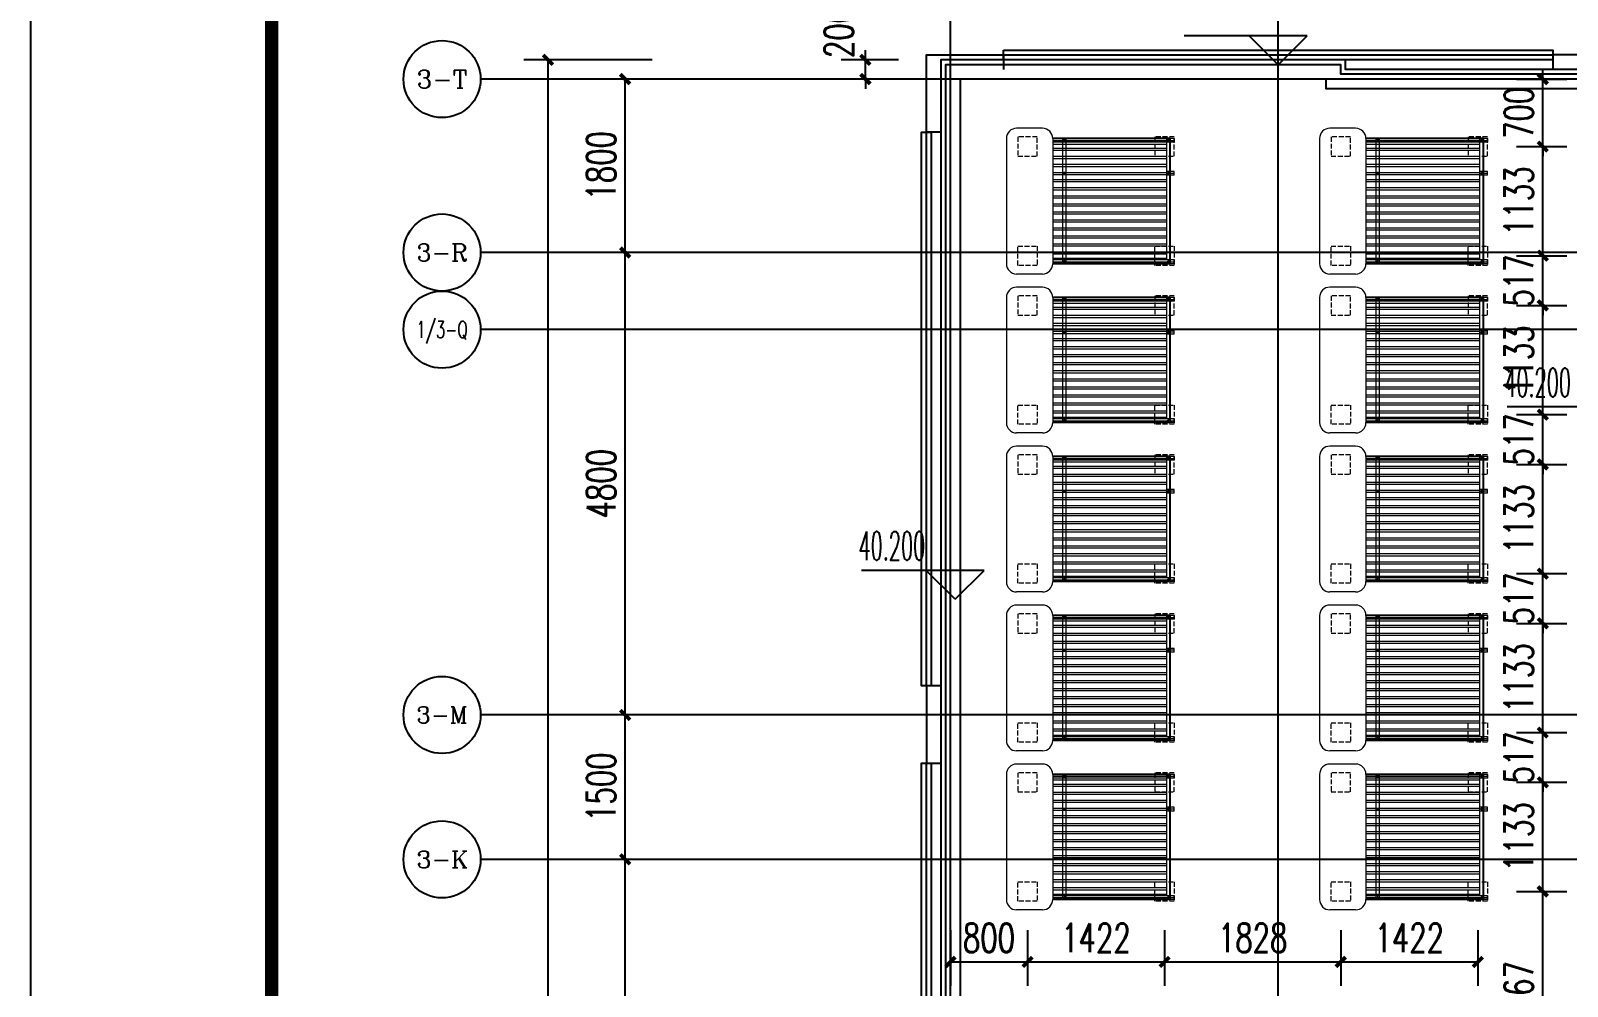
# Model space of a CAD drawing. Extents: x -59851 to 653804, y -249523 to 437614.
# Drawn here: x -57533 to -41591, y -217211 to -207292 of the extents above; entities that cross this region are included whole.
import ezdxf
from ezdxf.enums import TextEntityAlignment as Align

# ---------------------------------------------------------------- set-up
doc = ezdxf.new("R2010")
doc.units = 0
doc.header["$LTSCALE"] = 1000
doc.header["$MEASUREMENT"] = 0
doc.linetypes.add('DASH', pattern=[0.35, 0.25, -0.1])
for name, color, linetype in [('A-ROOF', 7, 'Continuous'), ('A-外装饰线脚', 7, 'Continuous'), ('A-第三道尺寸线', 105, 'Continuous'), ('AXIS', 3, 'Continuous'), ('AXIS_TEXT', 7, 'Continuous'), ('DIM_ELEV', 3, 'Continuous'), ('DOTE', 16, 'Continuous'), ('LABEL_FIXBOX_PM', 7, 'Continuous'), ('LABEL_TXT_PM', 1, 'Continuous'), ('PUB_TEXT', 7, 'Continuous'), ('太阳能', 252, 'Continuous')]:
    doc.layers.add(name, color=color, linetype=linetype)
doc.styles.add('_TCH_AXIS', font='COMPLEX', dxfattribs={"bigfont": 'GBCBIG'})
doc.styles.add('_TCH_DIM', font='SIMPLEX.shx', dxfattribs={"width": 0.7, "bigfont": 'GBCBIG.shx'})
doc.styles.add('_TCH_DIM_T3', font='SIMPLEX.shx', dxfattribs={"width": 0.705882, "bigfont": 'GBCBIG.shx'})
doc.styles.add('COMPLEX', font='COMPLEX')
doc.styles.add('LABEL_TXT_PM', font='pm_njadri_romans1.shx', dxfattribs={"width": 0.7, "bigfont": 'pm_njadri_hztxt.shx'})
doc.dimstyles.new('_TCH_ARCH&&100', dxfattribs={"dimtxt": 297.5, "dimasz": 100, "dimexe": 250, "dimexo": 300, "dimgap": 100, "dimtad": 1, "dimdec": 0, "dimzin": 0, "dimdsep": 46, "dimtxsty": '_TCH_DIM_T3', "dimblk": 'ARCHTICK', "dimcen": 0.09, "dimclrt": 7, "dimazin": 2, "dimtfac": 1, "dimtdec": 0, "dimtix": 1, "dimtmove": 2, "dimatfit": 3, "dimfxl": 0, "dimtolj": 1, "dimtzin": 0, "dimarcsym": 0})

# ---------------------------------------------------------------- blocks, each defined once
blk = doc.blocks.new('PMSheet_A1_20150113_5-3892016032414355901')
at = {"layer": 'LABEL_FIXBOX_PM'}
blk.add_lwpolyline([(0, 594), (841, 594), (841, 0), (0, 0)], close=True, dxfattribs=at)
at = {"layer": 'LABEL_FIXBOX_PM', "const_width": 1.4}
blk.add_lwpolyline([(831, 584), (25, 584), (25, 10), (831, 10)], close=True, dxfattribs=at)
at = {"layer": 'LABEL_TXT_PM', "style": 'LABEL_TXT_PM'}
for tag, height, width, p in [('修改图应说明理由', 4.5, 0.7, (788.35, 468.8)), ('出图章签名', 4.5, 0.7, (759.46, 338.09)), ('建设单位_U01', 4.5, 0.7, (800.9, 212.14)), ('建设单位', 4.5, 0.7, (800.9, 210.2)), ('建设单位_D01', 4.5, 0.7, (800.9, 207.4)), ('项目名称_U01', 4.5, 0.7, (800.9, 200.42)), ('项目名称', 4.5, 0.7, (800.9, 198.19)), ('项目名称_D01', 4.5, 0.7, (800.9, 195.3)), ('设计编号', 4.5, 0.6, (780.76, 187.9)), ('分项号', 4.5, 0.6, (820.26, 188)), ('项目经理', 4.5, 0.7, (780.26, 172)), ('项目经理签名', 4.5, 0.7, (810.18, 172.26)), ('审定签名', 4.5, 0.7, (810.18, 164.16)), ('审定', 4.5, 0.7, (780.26, 163.9)), ('审核签名', 4.5, 0.7, (810.18, 156.26)), ('审核', 4.5, 0.7, (780.26, 156)), ('项目负责签名', 4.5, 0.7, (810.18, 148.26)), ('项目负责', 4.5, 0.7, (780.26, 148)), ('专业负责签名', 4.5, 0.7, (810.18, 140.26)), ('专业负责', 4.5, 0.7, (780.26, 140)), ('校对签名', 4.5, 0.7, (810.18, 132.16)), ('校对', 4.5, 0.7, (780.26, 131.9)), ('设计签名', 4.5, 0.7, (810.18, 124.26)), ('设计', 4.5, 0.7, (780.26, 124)), ('绘制', 4.5, 0.7, (780.26, 115.9)), ('绘制签名', 4.5, 0.7, (810.18, 116.16)), ('方案_01', 4.5, 0.7, (780.26, 95.9)), ('方案_01签名', 4.5, 0.7, (810.18, 96.16)), ('方案_02', 4.5, 0.7, (780.26, 87.9)), ('方案_02签名', 4.5, 0.7, (810.18, 88.16)), ('方案_03', 4.5, 0.7, (780.29, 79.9)), ('方案_03签名', 4.5, 0.7, (810.2, 80.16)), ('方案_04', 4.5, 0.7, (780.26, 71.9)), ('方案_04签名', 4.5, 0.7, (810.18, 72.16)), ('图名_U02', 4.5, 0.7, (790.5, 60.2)), ('图名_U01', 4.5, 0.7, (790.5, 54.2)), ('图名', 4.5, 0.7, (790.5, 47.96)), ('图名_D01', 4.5, 0.7, (790.5, 42.4)), ('图名_D02', 4.5, 0.7, (790.5, 37)), ('图号', 3.5, 0.7, (760.97, 20.95)), ('图档号', 3.5, 0.7, (781.1, 20.95)), ('日期', 3.5, 0.7, (801.07, 20.95)), ('版本号', 3.5, 0.7, (820.27, 20.95))]:
    blk.add_attdef(tag, text='', height=height, dxfattribs=dict(at, width=width)).set_placement(p, align=Align.CENTER)
blk = doc.blocks.new('no1wuding0329')
at = {"layer": 'A-ROOF'}
for points in [[(-22514, 89598), (-32414, 89598), (-32414, 89698), (-33014, 89698), (-33014, 89598), (-33814, 89598), (-33814, 90198), (-37214, 90198), (-37214, 96098), (-40014, 96098), (-40014, 96198), (-44214, 96198), (-44214, 75098), (-40814, 75098)], [(-22514, 89398), (-32464, 89398), (-32464, 89648), (-32964, 89648), (-32964, 89398), (-33864, 89398), (-33864, 90148), (-37264, 90148), (-37264, 96048), (-40064, 96048), (-40064, 96148), (-44164, 96148), (-44164, 75148), (-40814, 75148)], [(-35614, 89998), (-37414, 89998), (-37414, 95898), (-40214, 95898), (-40214, 95998), (-44014, 95998), (-44014, 75298), (-40814, 75298)]]:
    blk.add_lwpolyline(points, dxfattribs=at)
at = {"layer": 'DIM_ELEV'}
for p, q in [((-40414, 96448), (-41688, 96448)), ((-40714, 96148), (-41014, 96448)), ((-40714, 96148), (-40414, 96448)), ((-37064, 92595), (-38338, 92595)), ((-43764, 90899), (-45038, 90899)), ((-44064, 90599), (-44364, 90899)), ((-44064, 90599), (-43764, 90899))]:
    blk.add_line(p, q, dxfattribs=at)
at = {"layer": 'PUB_TEXT', "style": '_TCH_DIM', "width": 0.494118}
for p in [(-38368, 92700), (-45068, 91004)]:
    blk.add_text('40.200', height=297.5, dxfattribs=at).set_placement(p)
blk = doc.blocks.new('A$C325959D2')
at = {"layer": '太阳能', "lineweight": 9}
for p, q in [((267, 1368), (267, 1635)), ((1673, 1742), (374, 1742)), ((1780, 1368), (1780, 1635)), ((1673, 1261), (374, 1261)), ((374, 0), (374, 1261)), ((374, 1156), (1673, 1156)), ((374, 1120), (1673, 1120)), ((379, 1139), (409, 1139)), ((394, 1261), (394, 0)), ((413, 0), (413, 1261)), ((431, 1261), (431, 78)), ((476, 1261), (476, 78)), ((497, 1261), (497, 78)), ((559, 1261), (559, 78)), ((580, 1261), (580, 78)), ((642, 1261), (642, 78)), ((664, 1261), (664, 78)), ((726, 1261), (726, 78)), ((747, 1261), (747, 78)), ((809, 1261), (809, 78)), ((830, 1261), (830, 78)), ((892, 1261), (892, 78)), ((914, 1261), (914, 78)), ((976, 1261), (976, 78)), ((997, 1261), (997, 78)), ((1059, 1261), (1059, 78)), ((1080, 1261), (1080, 78)), ((1142, 1261), (1142, 78)), ((1164, 1261), (1164, 78)), ((1226, 1261), (1226, 78)), ((1247, 1261), (1247, 78)), ((1297, 1139), (1327, 1139)), ((1301, 1261), (1301, 78)), ((1322, 1261), (1322, 78)), ((1384, 1261), (1384, 78)), ((1406, 1261), (1406, 78)), ((1467, 1261), (1467, 78)), ((1489, 1261), (1489, 78)), ((1551, 1261), (1551, 78)), ((1572, 1261), (1572, 78)), ((1616, 1261), (1616, 78)), ((1634, 0), (1634, 1261)), ((1668, 1139), (1638, 1139)), ((1653, 1261), (1653, 0)), ((1673, 0), (1673, 1261)), ((374, 0), (413, 0)), ((379, 59), (409, 59)), ((413, 78), (1673, 78)), ((413, 42), (1673, 42)), ((1292, 0), (1292, 78)), ((1292, 0), (1331, 0)), ((1297, 59), (1327, 59)), ((1312, 0), (1312, 78)), ((1331, 0), (1331, 78)), ((1673, 0), (1634, 0)), ((1668, 59), (1638, 59))]:
    blk.add_line(p, q, dxfattribs=at)
at = {"layer": '太阳能'}
for p, q in [((374, 42), (374, 1261)), ((1673, 42), (1673, 1261)), ((374, 42), (1673, 42))]:
    blk.add_line(p, q, dxfattribs=at)
at = {"layer": '太阳能', "color": 9, "linetype": 'DASH', "lineweight": 9, "ltscale": 0.2}
for points in [[(557, 1422), (357, 1422), (357, 1622), (557, 1622)], [(1490, 1422), (1690, 1422), (1690, 1622), (1490, 1622)], [(557, 0), (357, 0), (357, 200), (557, 200)], [(1490, 0), (1690, 0), (1690, 200), (1490, 200)]]:
    blk.add_lwpolyline(points, close=True, dxfattribs=at)
at = {"layer": '太阳能', "lineweight": 9}
for centre in [(394, 1139), (1312, 1139), (1653, 1139), (394, 59), (1312, 59), (1653, 59)]:
    blk.add_circle(centre, 8.68, dxfattribs=at)
for centre, start, end in [((374, 1635), 90, 180), ((1673, 1635), 360, 90), ((374, 1368), 180, 270), ((1673, 1368), 270, 360)]:
    blk.add_arc(centre, 107, start, end, dxfattribs=at)
blk = doc.blocks.new('roofzhouxian')
at = {"layer": 'DOTE'}
for p, q in [((-47992, -309503), (-47992, -279124)), ((-44592, -309503), (-44592, -279124)), ((-37792, -283195), (-49367, -283195)), ((-37792, -284995), (-49367, -284995)), ((-27592, -285795), (-49367, -285795)), ((11694, -289795), (-49367, -289795)), ((-23892, -291295), (-49367, -291295))]:
    blk.add_line(p, q, dxfattribs=at)
blk = doc.blocks.new('_ArchTick')
at = {"color": 0, "linetype": 'ByBlock', "const_width": 0.4}
blk.add_lwpolyline([(-0.5, -0.5), (0.5, 0.5)], dxfattribs=at)
blk = doc.blocks.new('*D1019')
at = {"layer": 'A-第三道尺寸线', "color": 0, "lineweight": -2, "transparency": 16777216}
for p, q in [((-47991, -216627), (-47991, -217208)), ((-47191, -216627), (-47191, -217208)), ((-47991, -216958), (-47191, -216958))]:
    blk.add_line(p, q, dxfattribs=at)
at = {"layer": 'Defpoints', "color": 0, "transparency": 16777216}
for p in [(-47991, -216327), (-47191, -216327), (-47191, -216958)]:
    blk.add_point(p, dxfattribs=at)
at = {"layer": 'A-第三道尺寸线', "color": 0, "lineweight": -2, "transparency": 16777216, "xscale": 100, "yscale": 100, "zscale": 100, "rotation": 180}
blk.add_blockref('_ArchTick', (-47991, -216958), dxfattribs=at)
at = {"layer": 'A-第三道尺寸线', "color": 0, "lineweight": -2, "transparency": 16777216, "xscale": 100, "yscale": 100, "zscale": 100}
blk.add_blockref('_ArchTick', (-47191, -216958), dxfattribs=at)
at = {"layer": 'A-第三道尺寸线', "color": 7, "transparency": 16777216, "insert": (-47591, -216709), "char_height": 297.5, "attachment_point": 5, "style": '_TCH_DIM_T3'}
blk.add_mtext('\\A1;800', dxfattribs=at)
blk = doc.blocks.new('*D1020')
at = {"layer": 'A-第三道尺寸线', "color": 0, "lineweight": -2, "transparency": 16777216}
for p, q in [((-47191, -216627), (-47191, -217208)), ((-45769, -216627), (-45769, -217208)), ((-47191, -216958), (-45769, -216958))]:
    blk.add_line(p, q, dxfattribs=at)
at = {"layer": 'Defpoints', "color": 0, "transparency": 16777216}
for p in [(-47191, -216327), (-45769, -216327), (-45769, -216958)]:
    blk.add_point(p, dxfattribs=at)
at = {"layer": 'A-第三道尺寸线', "color": 0, "lineweight": -2, "transparency": 16777216, "xscale": 100, "yscale": 100, "zscale": 100, "rotation": 180}
blk.add_blockref('_ArchTick', (-47191, -216958), dxfattribs=at)
at = {"layer": 'A-第三道尺寸线', "color": 0, "lineweight": -2, "transparency": 16777216, "xscale": 100, "yscale": 100, "zscale": 100}
blk.add_blockref('_ArchTick', (-45769, -216958), dxfattribs=at)
at = {"layer": 'A-第三道尺寸线', "color": 7, "transparency": 16777216, "insert": (-46480, -216709), "char_height": 297.5, "attachment_point": 5, "style": '_TCH_DIM_T3'}
blk.add_mtext('\\A1;1422', dxfattribs=at)
blk = doc.blocks.new('*D1021')
at = {"layer": 'A-第三道尺寸线', "color": 0, "lineweight": -2, "transparency": 16777216}
for p, q in [((-45769, -216627), (-45769, -217208)), ((-43941, -216627), (-43941, -217208)), ((-45769, -216958), (-43941, -216958))]:
    blk.add_line(p, q, dxfattribs=at)
at = {"layer": 'Defpoints', "color": 0, "transparency": 16777216}
for p in [(-45769, -216327), (-43941, -216327), (-43941, -216958)]:
    blk.add_point(p, dxfattribs=at)
at = {"layer": 'A-第三道尺寸线', "color": 0, "lineweight": -2, "transparency": 16777216, "xscale": 100, "yscale": 100, "zscale": 100, "rotation": 180}
blk.add_blockref('_ArchTick', (-45769, -216958), dxfattribs=at)
at = {"layer": 'A-第三道尺寸线', "color": 0, "lineweight": -2, "transparency": 16777216, "xscale": 100, "yscale": 100, "zscale": 100}
blk.add_blockref('_ArchTick', (-43941, -216958), dxfattribs=at)
at = {"layer": 'A-第三道尺寸线', "color": 7, "transparency": 16777216, "insert": (-44855, -216709), "char_height": 297.5, "attachment_point": 5, "style": '_TCH_DIM_T3'}
blk.add_mtext('\\A1;1828', dxfattribs=at)
blk = doc.blocks.new('*D1022')
at = {"layer": 'A-第三道尺寸线', "color": 0, "lineweight": -2, "transparency": 16777216}
for p, q in [((-43941, -216627), (-43941, -217208)), ((-42519, -216627), (-42519, -217208)), ((-43941, -216958), (-42519, -216958))]:
    blk.add_line(p, q, dxfattribs=at)
at = {"layer": 'Defpoints', "color": 0, "transparency": 16777216}
for p in [(-43941, -216327), (-42519, -216327), (-42519, -216958)]:
    blk.add_point(p, dxfattribs=at)
at = {"layer": 'A-第三道尺寸线', "color": 0, "lineweight": -2, "transparency": 16777216, "xscale": 100, "yscale": 100, "zscale": 100, "rotation": 180}
blk.add_blockref('_ArchTick', (-43941, -216958), dxfattribs=at)
at = {"layer": 'A-第三道尺寸线', "color": 0, "lineweight": -2, "transparency": 16777216, "xscale": 100, "yscale": 100, "zscale": 100}
blk.add_blockref('_ArchTick', (-42519, -216958), dxfattribs=at)
at = {"layer": 'A-第三道尺寸线', "color": 7, "transparency": 16777216, "insert": (-43230, -216709), "char_height": 297.5, "attachment_point": 5, "style": '_TCH_DIM_T3'}
blk.add_mtext('\\A1;1422', dxfattribs=at)
blk = doc.blocks.new('*D1023')
at = {"layer": 'A-第三道尺寸线', "color": 0, "lineweight": -2, "transparency": 16777216}
for p, q in [((-41845, -207794), (-41845, -207694)), ((-42119, -207794), (-41595, -207794)), ((-41845, -208494), (-41845, -207794)), ((-42119, -208494), (-41595, -208494)), ((-41845, -208494), (-41845, -208594))]:
    blk.add_line(p, q, dxfattribs=at)
at = {"layer": 'Defpoints', "color": 0, "transparency": 16777216}
for p in [(-42419, -207794), (-41845, -207794), (-42419, -208494)]:
    blk.add_point(p, dxfattribs=at)
at = {"layer": 'A-第三道尺寸线', "color": 0, "lineweight": -2, "transparency": 16777216, "xscale": 100, "yscale": 100, "zscale": 100}
for p, rotation in [((-41845, -207794), 270), ((-41845, -208494), 90)]:
    blk.add_blockref('_ArchTick', p, dxfattribs=dict(at, rotation=rotation))
at = {"layer": 'A-第三道尺寸线', "color": 7, "transparency": 16777216, "insert": (-42094, -208144), "char_height": 297.5, "attachment_point": 5, "rotation": 90, "style": '_TCH_DIM_T3'}
blk.add_mtext('\\A1;700', dxfattribs=at)
blk = doc.blocks.new('*D1024')
at = {"layer": 'A-第三道尺寸线', "color": 0, "lineweight": -2, "transparency": 16777216}
for p, q in [((-42119, -208494), (-41595, -208494)), ((-41845, -209627), (-41845, -208494)), ((-42119, -209627), (-41595, -209627))]:
    blk.add_line(p, q, dxfattribs=at)
at = {"layer": 'Defpoints', "color": 0, "transparency": 16777216}
for p in [(-42419, -208494), (-41845, -208494), (-42419, -209627)]:
    blk.add_point(p, dxfattribs=at)
at = {"layer": 'A-第三道尺寸线', "color": 0, "lineweight": -2, "transparency": 16777216, "xscale": 100, "yscale": 100, "zscale": 100}
for p, rotation in [((-41845, -208494), 90), ((-41845, -209627), 270)]:
    blk.add_blockref('_ArchTick', p, dxfattribs=dict(at, rotation=rotation))
at = {"layer": 'A-第三道尺寸线', "color": 7, "transparency": 16777216, "insert": (-42094, -209061), "char_height": 297.5, "attachment_point": 5, "rotation": 90, "style": '_TCH_DIM_T3'}
blk.add_mtext('\\A1;1133', dxfattribs=at)
blk = doc.blocks.new('*D1025')
at = {"layer": 'A-第三道尺寸线', "color": 0, "lineweight": -2, "transparency": 16777216}
for p, q in [((-42119, -209627), (-41595, -209627)), ((-41845, -209627), (-41845, -209527)), ((-41845, -210144), (-41845, -209627)), ((-42119, -210144), (-41595, -210144)), ((-41845, -210144), (-41845, -210244))]:
    blk.add_line(p, q, dxfattribs=at)
at = {"layer": 'Defpoints', "color": 0, "transparency": 16777216}
for p in [(-42419, -209627), (-41845, -209627), (-42419, -210144)]:
    blk.add_point(p, dxfattribs=at)
at = {"layer": 'A-第三道尺寸线', "color": 0, "lineweight": -2, "transparency": 16777216, "xscale": 100, "yscale": 100, "zscale": 100}
for p, rotation in [((-41845, -209627), 270), ((-41845, -210144), 90)]:
    blk.add_blockref('_ArchTick', p, dxfattribs=dict(at, rotation=rotation))
at = {"layer": 'A-第三道尺寸线', "color": 7, "transparency": 16777216, "insert": (-42094, -209886), "char_height": 297.5, "attachment_point": 5, "rotation": 90, "style": '_TCH_DIM_T3'}
blk.add_mtext('\\A1;517', dxfattribs=at)
blk = doc.blocks.new('*D1026')
at = {"layer": 'A-第三道尺寸线', "color": 0, "lineweight": -2, "transparency": 16777216}
for p, q in [((-42119, -210144), (-41595, -210144)), ((-41845, -211277), (-41845, -210144)), ((-42119, -211277), (-41595, -211277))]:
    blk.add_line(p, q, dxfattribs=at)
at = {"layer": 'Defpoints', "color": 0, "transparency": 16777216}
for p in [(-42419, -210144), (-41845, -210144), (-42419, -211277)]:
    blk.add_point(p, dxfattribs=at)
at = {"layer": 'A-第三道尺寸线', "color": 0, "lineweight": -2, "transparency": 16777216, "xscale": 100, "yscale": 100, "zscale": 100}
for p, rotation in [((-41845, -210144), 90), ((-41845, -211277), 270)]:
    blk.add_blockref('_ArchTick', p, dxfattribs=dict(at, rotation=rotation))
at = {"layer": 'A-第三道尺寸线', "color": 7, "transparency": 16777216, "insert": (-42094, -210711), "char_height": 297.5, "attachment_point": 5, "rotation": 90, "style": '_TCH_DIM_T3'}
blk.add_mtext('\\A1;1133', dxfattribs=at)
blk = doc.blocks.new('*D1027')
at = {"layer": 'A-第三道尺寸线', "color": 0, "lineweight": -2, "transparency": 16777216}
for p, q in [((-41845, -211277), (-41845, -211177)), ((-42119, -211277), (-41595, -211277)), ((-41845, -211794), (-41845, -211277)), ((-42119, -211794), (-41595, -211794)), ((-41845, -211794), (-41845, -211894))]:
    blk.add_line(p, q, dxfattribs=at)
at = {"layer": 'Defpoints', "color": 0, "transparency": 16777216}
for p in [(-42419, -211277), (-41845, -211277), (-42419, -211794)]:
    blk.add_point(p, dxfattribs=at)
at = {"layer": 'A-第三道尺寸线', "color": 0, "lineweight": -2, "transparency": 16777216, "xscale": 100, "yscale": 100, "zscale": 100}
for p, rotation in [((-41845, -211277), 270), ((-41845, -211794), 90)]:
    blk.add_blockref('_ArchTick', p, dxfattribs=dict(at, rotation=rotation))
at = {"layer": 'A-第三道尺寸线', "color": 7, "transparency": 16777216, "insert": (-42094, -211536), "char_height": 297.5, "attachment_point": 5, "rotation": 90, "style": '_TCH_DIM_T3'}
blk.add_mtext('\\A1;517', dxfattribs=at)
blk = doc.blocks.new('*D1028')
at = {"layer": 'A-第三道尺寸线', "color": 0, "lineweight": -2, "transparency": 16777216}
for p, q in [((-42119, -211794), (-41595, -211794)), ((-41845, -212927), (-41845, -211794)), ((-42119, -212927), (-41595, -212927))]:
    blk.add_line(p, q, dxfattribs=at)
at = {"layer": 'Defpoints', "color": 0, "transparency": 16777216}
for p in [(-42419, -211794), (-41845, -211794), (-42419, -212927)]:
    blk.add_point(p, dxfattribs=at)
at = {"layer": 'A-第三道尺寸线', "color": 0, "lineweight": -2, "transparency": 16777216, "xscale": 100, "yscale": 100, "zscale": 100}
for p, rotation in [((-41845, -211794), 90), ((-41845, -212927), 270)]:
    blk.add_blockref('_ArchTick', p, dxfattribs=dict(at, rotation=rotation))
at = {"layer": 'A-第三道尺寸线', "color": 7, "transparency": 16777216, "insert": (-42094, -212361), "char_height": 297.5, "attachment_point": 5, "rotation": 90, "style": '_TCH_DIM_T3'}
blk.add_mtext('\\A1;1133', dxfattribs=at)
blk = doc.blocks.new('*D1029')
at = {"layer": 'A-第三道尺寸线', "color": 0, "lineweight": -2, "transparency": 16777216}
for p, q in [((-41845, -212927), (-41845, -212827)), ((-42119, -212927), (-41595, -212927)), ((-41845, -213444), (-41845, -212927)), ((-42119, -213444), (-41595, -213444)), ((-41845, -213444), (-41845, -213544))]:
    blk.add_line(p, q, dxfattribs=at)
at = {"layer": 'Defpoints', "color": 0, "transparency": 16777216}
for p in [(-42419, -212927), (-41845, -212927), (-42419, -213444)]:
    blk.add_point(p, dxfattribs=at)
at = {"layer": 'A-第三道尺寸线', "color": 0, "lineweight": -2, "transparency": 16777216, "xscale": 100, "yscale": 100, "zscale": 100}
for p, rotation in [((-41845, -212927), 270), ((-41845, -213444), 90)]:
    blk.add_blockref('_ArchTick', p, dxfattribs=dict(at, rotation=rotation))
at = {"layer": 'A-第三道尺寸线', "color": 7, "transparency": 16777216, "insert": (-42094, -213186), "char_height": 297.5, "attachment_point": 5, "rotation": 90, "style": '_TCH_DIM_T3'}
blk.add_mtext('\\A1;517', dxfattribs=at)
blk = doc.blocks.new('*D1030')
at = {"layer": 'A-第三道尺寸线', "color": 0, "lineweight": -2, "transparency": 16777216}
for p, q in [((-42119, -213444), (-41595, -213444)), ((-41845, -214577), (-41845, -213444)), ((-42119, -214577), (-41595, -214577))]:
    blk.add_line(p, q, dxfattribs=at)
at = {"layer": 'Defpoints', "color": 0, "transparency": 16777216}
for p in [(-42419, -213444), (-41845, -213444), (-42419, -214577)]:
    blk.add_point(p, dxfattribs=at)
at = {"layer": 'A-第三道尺寸线', "color": 0, "lineweight": -2, "transparency": 16777216, "xscale": 100, "yscale": 100, "zscale": 100}
for p, rotation in [((-41845, -213444), 90), ((-41845, -214577), 270)]:
    blk.add_blockref('_ArchTick', p, dxfattribs=dict(at, rotation=rotation))
at = {"layer": 'A-第三道尺寸线', "color": 7, "transparency": 16777216, "insert": (-42094, -214011), "char_height": 297.5, "attachment_point": 5, "rotation": 90, "style": '_TCH_DIM_T3'}
blk.add_mtext('\\A1;1133', dxfattribs=at)
blk = doc.blocks.new('*D1031')
at = {"layer": 'A-第三道尺寸线', "color": 0, "lineweight": -2, "transparency": 16777216}
for p, q in [((-42119, -214577), (-41595, -214577)), ((-41845, -214577), (-41845, -214477)), ((-41845, -215094), (-41845, -214577)), ((-42119, -215094), (-41595, -215094)), ((-41845, -215094), (-41845, -215194))]:
    blk.add_line(p, q, dxfattribs=at)
at = {"layer": 'Defpoints', "color": 0, "transparency": 16777216}
for p in [(-42419, -214577), (-41845, -214577), (-42419, -215094)]:
    blk.add_point(p, dxfattribs=at)
at = {"layer": 'A-第三道尺寸线', "color": 0, "lineweight": -2, "transparency": 16777216, "xscale": 100, "yscale": 100, "zscale": 100}
for p, rotation in [((-41845, -214577), 270), ((-41845, -215094), 90)]:
    blk.add_blockref('_ArchTick', p, dxfattribs=dict(at, rotation=rotation))
at = {"layer": 'A-第三道尺寸线', "color": 7, "transparency": 16777216, "insert": (-42094, -214836), "char_height": 297.5, "attachment_point": 5, "rotation": 90, "style": '_TCH_DIM_T3'}
blk.add_mtext('\\A1;517', dxfattribs=at)
blk = doc.blocks.new('*D1032')
at = {"layer": 'A-第三道尺寸线', "color": 0, "lineweight": -2, "transparency": 16777216}
for p, q in [((-42119, -215094), (-41595, -215094)), ((-41845, -216227), (-41845, -215094)), ((-42119, -216227), (-41595, -216227))]:
    blk.add_line(p, q, dxfattribs=at)
at = {"layer": 'Defpoints', "color": 0, "transparency": 16777216}
for p in [(-42419, -215094), (-41845, -215094), (-42419, -216227)]:
    blk.add_point(p, dxfattribs=at)
at = {"layer": 'A-第三道尺寸线', "color": 0, "lineweight": -2, "transparency": 16777216, "xscale": 100, "yscale": 100, "zscale": 100}
for p, rotation in [((-41845, -215094), 90), ((-41845, -216227), 270)]:
    blk.add_blockref('_ArchTick', p, dxfattribs=dict(at, rotation=rotation))
at = {"layer": 'A-第三道尺寸线', "color": 7, "transparency": 16777216, "insert": (-42094, -215661), "char_height": 297.5, "attachment_point": 5, "rotation": 90, "style": '_TCH_DIM_T3'}
blk.add_mtext('\\A1;1133', dxfattribs=at)
blk = doc.blocks.new('*D1033')
at = {"layer": 'A-第三道尺寸线', "color": 0, "lineweight": -2, "transparency": 16777216}
for p, q in [((-42119, -216227), (-41595, -216227)), ((-41845, -218394), (-41845, -216227)), ((-42119, -218394), (-41595, -218394))]:
    blk.add_line(p, q, dxfattribs=at)
at = {"layer": 'Defpoints', "color": 0, "transparency": 16777216}
for p in [(-42419, -216227), (-41845, -216227), (-42419, -218394)]:
    blk.add_point(p, dxfattribs=at)
at = {"layer": 'A-第三道尺寸线', "color": 0, "lineweight": -2, "transparency": 16777216, "xscale": 100, "yscale": 100, "zscale": 100}
for p, rotation in [((-41845, -216227), 90), ((-41845, -218394), 270)]:
    blk.add_blockref('_ArchTick', p, dxfattribs=dict(at, rotation=rotation))
at = {"layer": 'A-第三道尺寸线', "color": 7, "transparency": 16777216, "insert": (-42094, -217311), "char_height": 297.5, "attachment_point": 5, "rotation": 90, "style": '_TCH_DIM_T3'}
blk.add_mtext('\\A1;2167', dxfattribs=at)
blk = doc.blocks.new('*D1318')
at = {"layer": 'A-第三道尺寸线', "color": 0, "lineweight": -2, "transparency": 16777216}
for p, q in [((-48873, -207594), (-48873, -207494)), ((-48530, -207594), (-49123, -207594)), ((-48873, -207794), (-48873, -207594)), ((-48530, -207794), (-49123, -207794)), ((-48873, -207794), (-48873, -207894))]:
    blk.add_line(p, q, dxfattribs=at)
at = {"layer": 'Defpoints', "color": 0, "transparency": 16777216}
for p in [(-48873, -207594), (-48230, -207594), (-48230, -207794)]:
    blk.add_point(p, dxfattribs=at)
at = {"layer": 'A-第三道尺寸线', "color": 0, "lineweight": -2, "transparency": 16777216, "xscale": 100, "yscale": 100, "zscale": 100}
for p, rotation in [((-48873, -207594), 270), ((-48873, -207794), 90)]:
    blk.add_blockref('_ArchTick', p, dxfattribs=dict(at, rotation=rotation))
at = {"layer": 'A-第三道尺寸线', "color": 7, "transparency": 16777216, "insert": (-49148, -207305), "char_height": 297.5, "attachment_point": 5, "rotation": 90, "style": '_TCH_DIM_T3'}
blk.add_mtext('\\A1;200', dxfattribs=at)
blk = doc.blocks.new('*D1423')
at = {"layer": 'AXIS', "color": 0, "lineweight": -2, "transparency": 16777216}
for p, q in [((-49166, -215894), (-51616, -215894)), ((-51366, -219794), (-51366, -215894)), ((-49166, -219794), (-51616, -219794))]:
    blk.add_line(p, q, dxfattribs=at)
at = {"layer": 'Defpoints', "color": 0, "transparency": 16777216}
for p in [(-51366, -215894), (-48866, -215894), (-48866, -219794)]:
    blk.add_point(p, dxfattribs=at)
at = {"layer": 'AXIS', "color": 0, "lineweight": -2, "transparency": 16777216, "xscale": 100, "yscale": 100, "zscale": 100}
for p, rotation in [((-51366, -215894), 90), ((-51366, -219794), 270)]:
    blk.add_blockref('_ArchTick', p, dxfattribs=dict(at, rotation=rotation))
at = {"layer": 'AXIS', "color": 7, "transparency": 16777216, "insert": (-51615, -217844), "char_height": 297.5, "attachment_point": 5, "rotation": 90, "style": '_TCH_DIM_T3'}
blk.add_mtext('\\A1;3900', dxfattribs=at)
blk = doc.blocks.new('*D1424')
at = {"layer": 'AXIS', "color": 0, "lineweight": -2, "transparency": 16777216}
for p, q in [((-49166, -214394), (-51616, -214394)), ((-51366, -215894), (-51366, -214394)), ((-49166, -215894), (-51616, -215894))]:
    blk.add_line(p, q, dxfattribs=at)
at = {"layer": 'Defpoints', "color": 0, "transparency": 16777216}
for p in [(-51366, -214394), (-48866, -214394), (-48866, -215894)]:
    blk.add_point(p, dxfattribs=at)
at = {"layer": 'AXIS', "color": 0, "lineweight": -2, "transparency": 16777216, "xscale": 100, "yscale": 100, "zscale": 100}
for p, rotation in [((-51366, -214394), 90), ((-51366, -215894), 270)]:
    blk.add_blockref('_ArchTick', p, dxfattribs=dict(at, rotation=rotation))
at = {"layer": 'AXIS', "color": 7, "transparency": 16777216, "insert": (-51615, -215144), "char_height": 297.5, "attachment_point": 5, "rotation": 90, "style": '_TCH_DIM_T3'}
blk.add_mtext('\\A1;1500', dxfattribs=at)
blk = doc.blocks.new('*D1425')
at = {"layer": 'AXIS', "color": 0, "lineweight": -2, "transparency": 16777216}
for p, q in [((-49166, -209594), (-51616, -209594)), ((-51366, -214394), (-51366, -209594)), ((-49166, -214394), (-51616, -214394))]:
    blk.add_line(p, q, dxfattribs=at)
at = {"layer": 'Defpoints', "color": 0, "transparency": 16777216}
for p in [(-51366, -209594), (-48866, -209594), (-48866, -214394)]:
    blk.add_point(p, dxfattribs=at)
at = {"layer": 'AXIS', "color": 0, "lineweight": -2, "transparency": 16777216, "xscale": 100, "yscale": 100, "zscale": 100}
for p, rotation in [((-51366, -209594), 90), ((-51366, -214394), 270)]:
    blk.add_blockref('_ArchTick', p, dxfattribs=dict(at, rotation=rotation))
at = {"layer": 'AXIS', "color": 7, "transparency": 16777216, "insert": (-51615, -211994), "char_height": 297.5, "attachment_point": 5, "rotation": 90, "style": '_TCH_DIM_T3'}
blk.add_mtext('\\A1;4800', dxfattribs=at)
blk = doc.blocks.new('*D1426')
at = {"layer": 'AXIS', "color": 0, "lineweight": -2, "transparency": 16777216}
for p, q in [((-49166, -207794), (-51616, -207794)), ((-51366, -209594), (-51366, -207794)), ((-49166, -209594), (-51616, -209594))]:
    blk.add_line(p, q, dxfattribs=at)
at = {"layer": 'Defpoints', "color": 0, "transparency": 16777216}
for p in [(-51366, -207794), (-48866, -207794), (-48866, -209594)]:
    blk.add_point(p, dxfattribs=at)
at = {"layer": 'AXIS', "color": 0, "lineweight": -2, "transparency": 16777216, "xscale": 100, "yscale": 100, "zscale": 100}
for p, rotation in [((-51366, -207794), 90), ((-51366, -209594), 270)]:
    blk.add_blockref('_ArchTick', p, dxfattribs=dict(at, rotation=rotation))
at = {"layer": 'AXIS', "color": 7, "transparency": 16777216, "insert": (-51615, -208694), "char_height": 297.5, "attachment_point": 5, "rotation": 90, "style": '_TCH_DIM_T3'}
blk.add_mtext('\\A1;1800', dxfattribs=at)
blk = doc.blocks.new('*D1427')
at = {"layer": 'AXIS', "color": 0, "lineweight": -2, "transparency": 16777216}
for p, q in [((-51086, -207594), (-52416, -207594)), ((-52166, -230294), (-52166, -207594)), ((-51086, -230294), (-52416, -230294))]:
    blk.add_line(p, q, dxfattribs=at)
at = {"layer": 'Defpoints', "color": 0, "transparency": 16777216}
for p in [(-52166, -207594), (-50786, -207594), (-50786, -230294)]:
    blk.add_point(p, dxfattribs=at)
at = {"layer": 'AXIS', "color": 0, "lineweight": -2, "transparency": 16777216, "xscale": 100, "yscale": 100, "zscale": 100}
for p, rotation in [((-52166, -207594), 90), ((-52166, -230294), 270)]:
    blk.add_blockref('_ArchTick', p, dxfattribs=dict(at, rotation=rotation))
at = {"layer": 'AXIS', "color": 7, "transparency": 16777216, "insert": (-52415, -218944), "char_height": 297.5, "attachment_point": 5, "rotation": 90, "style": '_TCH_DIM_T3'}
blk.add_mtext('\\A1;22700', dxfattribs=at)
blk = doc.blocks.new('*D3058')
at = {"layer": 'AXIS', "color": 0, "lineweight": -2, "transparency": 16777216}
for p, q in [((-49166, -215894), (-51616, -215894)), ((-51366, -219794), (-51366, -215894)), ((-49166, -219794), (-51616, -219794))]:
    blk.add_line(p, q, dxfattribs=at)
at = {"layer": 'Defpoints', "color": 0, "transparency": 16777216}
for p in [(-51366, -215894), (-48866, -215894), (-48866, -219794)]:
    blk.add_point(p, dxfattribs=at)
at = {"layer": 'AXIS', "color": 0, "lineweight": -2, "transparency": 16777216, "xscale": 100, "yscale": 100, "zscale": 100}
for p, rotation in [((-51366, -215894), 90), ((-51366, -219794), 270)]:
    blk.add_blockref('_ArchTick', p, dxfattribs=dict(at, rotation=rotation))
at = {"layer": 'AXIS', "color": 7, "transparency": 16777216, "insert": (-51615, -217844), "char_height": 297.5, "attachment_point": 5, "rotation": 90, "style": '_TCH_DIM_T3'}
blk.add_mtext('\\A1;3900', dxfattribs=at)
blk = doc.blocks.new('*D3059')
at = {"layer": 'AXIS', "color": 0, "lineweight": -2, "transparency": 16777216}
for p, q in [((-49166, -214394), (-51616, -214394)), ((-51366, -215894), (-51366, -214394)), ((-49166, -215894), (-51616, -215894))]:
    blk.add_line(p, q, dxfattribs=at)
at = {"layer": 'Defpoints', "color": 0, "transparency": 16777216}
for p in [(-51366, -214394), (-48866, -214394), (-48866, -215894)]:
    blk.add_point(p, dxfattribs=at)
at = {"layer": 'AXIS', "color": 0, "lineweight": -2, "transparency": 16777216, "xscale": 100, "yscale": 100, "zscale": 100}
for p, rotation in [((-51366, -214394), 90), ((-51366, -215894), 270)]:
    blk.add_blockref('_ArchTick', p, dxfattribs=dict(at, rotation=rotation))
at = {"layer": 'AXIS', "color": 7, "transparency": 16777216, "insert": (-51615, -215144), "char_height": 297.5, "attachment_point": 5, "rotation": 90, "style": '_TCH_DIM_T3'}
blk.add_mtext('\\A1;1500', dxfattribs=at)
blk = doc.blocks.new('*D3060')
at = {"layer": 'AXIS', "color": 0, "lineweight": -2, "transparency": 16777216}
for p, q in [((-49166, -209594), (-51616, -209594)), ((-51366, -214394), (-51366, -209594)), ((-49166, -214394), (-51616, -214394))]:
    blk.add_line(p, q, dxfattribs=at)
at = {"layer": 'Defpoints', "color": 0, "transparency": 16777216}
for p in [(-51366, -209594), (-48866, -209594), (-48866, -214394)]:
    blk.add_point(p, dxfattribs=at)
at = {"layer": 'AXIS', "color": 0, "lineweight": -2, "transparency": 16777216, "xscale": 100, "yscale": 100, "zscale": 100}
for p, rotation in [((-51366, -209594), 90), ((-51366, -214394), 270)]:
    blk.add_blockref('_ArchTick', p, dxfattribs=dict(at, rotation=rotation))
at = {"layer": 'AXIS', "color": 7, "transparency": 16777216, "insert": (-51615, -211994), "char_height": 297.5, "attachment_point": 5, "rotation": 90, "style": '_TCH_DIM_T3'}
blk.add_mtext('\\A1;4800', dxfattribs=at)
blk = doc.blocks.new('*D3061')
at = {"layer": 'AXIS', "color": 0, "lineweight": -2, "transparency": 16777216}
for p, q in [((-49166, -207794), (-51616, -207794)), ((-51366, -209594), (-51366, -207794)), ((-49166, -209594), (-51616, -209594))]:
    blk.add_line(p, q, dxfattribs=at)
at = {"layer": 'Defpoints', "color": 0, "transparency": 16777216}
for p in [(-51366, -207794), (-48866, -207794), (-48866, -209594)]:
    blk.add_point(p, dxfattribs=at)
at = {"layer": 'AXIS', "color": 0, "lineweight": -2, "transparency": 16777216, "xscale": 100, "yscale": 100, "zscale": 100}
for p, rotation in [((-51366, -207794), 90), ((-51366, -209594), 270)]:
    blk.add_blockref('_ArchTick', p, dxfattribs=dict(at, rotation=rotation))
at = {"layer": 'AXIS', "color": 7, "transparency": 16777216, "insert": (-51615, -208694), "char_height": 297.5, "attachment_point": 5, "rotation": 90, "style": '_TCH_DIM_T3'}
blk.add_mtext('\\A1;1800', dxfattribs=at)
blk = doc.blocks.new('*D3062')
at = {"layer": 'AXIS', "color": 0, "lineweight": -2, "transparency": 16777216}
for p, q in [((-51086, -207594), (-52416, -207594)), ((-52166, -230294), (-52166, -207594)), ((-51086, -230294), (-52416, -230294))]:
    blk.add_line(p, q, dxfattribs=at)
at = {"layer": 'Defpoints', "color": 0, "transparency": 16777216}
for p in [(-52166, -207594), (-50786, -207594), (-50786, -230294)]:
    blk.add_point(p, dxfattribs=at)
at = {"layer": 'AXIS', "color": 0, "lineweight": -2, "transparency": 16777216, "xscale": 100, "yscale": 100, "zscale": 100}
for p, rotation in [((-52166, -207594), 90), ((-52166, -230294), 270)]:
    blk.add_blockref('_ArchTick', p, dxfattribs=dict(at, rotation=rotation))
at = {"layer": 'AXIS', "color": 7, "transparency": 16777216, "insert": (-52415, -218944), "char_height": 297.5, "attachment_point": 5, "rotation": 90, "style": '_TCH_DIM_T3'}
blk.add_mtext('\\A1;22700', dxfattribs=at)
blk = doc.blocks.new('_AXISO')
blk.add_circle((0, 0), 0.5)
at = {"layer": 'AXIS_TEXT', "style": 'COMPLEX', "width": 1.041667}
blk.add_attdef('A', text='', height=0.56, dxfattribs=at).set_placement((-0.25, -0.28), (0.25, -0.28), align=Align.FIT)
blk = doc.blocks.new('rqwerqwrqq')
at = {"layer": 'A-ROOF'}
for p, q in [((-178944, 264861), (-173244, 264861)), ((-179744, 258311), (-179744, 264061)), ((-179744, 249561), (-179744, 257511))]:
    blk.add_line(p, q, dxfattribs=at)
for points in [[(-178944, 264911), (-173244, 264911), (-173244, 264811), (-178944, 264811)], [(-179694, 264061), (-179694, 258311), (-179794, 258311), (-179794, 264061)], [(-179694, 257511), (-179694, 249561), (-179794, 249561), (-179794, 257511)]]:
    blk.add_lwpolyline(points, close=True, dxfattribs=at)
at = {"layer": 'A-外装饰线脚'}
for points in [[(-179594, 264061), (-179744, 264061), (-179744, 264861), (-178944, 264861), (-178944, 264711)], [(-172594, 264061), (-172444, 264061), (-172444, 264861), (-173244, 264861), (-173244, 264711)], [(-179594, 258311), (-179744, 258311), (-179744, 257511), (-179594, 257511)]]:
    blk.add_lwpolyline(points, dxfattribs=at)

msp = doc.modelspace()

# ---------------------------------------------------------------- linework, layer by layer
at = {"layer": 'AXIS'}
for p, q in [((-48865.9, -207794.3), (-52865.9, -207794.3)), ((-48865.9, -209594.3), (-52865.9, -209594.3)), ((-48865.9, -210394.3), (-52865.9, -210394.3)), ((-48865.9, -214394.3), (-52865.9, -214394.3)), ((-48865.9, -215894.3), (-52865.9, -215894.3))]:
    msp.add_line(p, q, dxfattribs=at)

# ---------------------------------------------------------------- block references
at = {"xscale": 100, "yscale": 100, "zscale": 100}
msp.add_blockref('PMSheet_A1_20150113_5-3892016032414355901', (-57533.4, -249505.4), dxfattribs=at)
for name, p in [('roofzhouxian', (1.1, 75400.4)), ('no1wuding0329', (-3877.3, -303792.5)), ('rqwerqwrqq', (131503.2, -472404.8))]:
    msp.add_blockref(name, p)
at = {"layer": 'AXIS'}
ref = msp.add_blockref('_AXISO', (-53265.9, -207794.3), dxfattribs=dict(at, xscale=800, yscale=800, zscale=800))
ref.add_attrib('A', '3-T', dxfattribs={"layer": 'AXIS_TEXT', "height": 185, "style": '_TCH_AXIS'}).set_placement((-53530.1, -207886.8), (-53001.6, -207886.8), align=Align.FIT)
ref = msp.add_blockref('_AXISO', (-53265.9, -209594.3), dxfattribs=dict(at, xscale=800, yscale=800, zscale=800))
ref.add_attrib('A', '3-R', dxfattribs={"layer": 'AXIS_TEXT', "height": 177.09, "style": '_TCH_AXIS'}).set_placement((-53531.5, -209682.8), (-53000.2, -209682.8), align=Align.FIT)
ref = msp.add_blockref('_AXISO', (-53265.9, -210394.3), dxfattribs=dict(at, xscale=800, yscale=800, zscale=800))
ref.add_attrib('A', '1/3-Q', dxfattribs={"layer": 'AXIS_TEXT', "height": 173.82, "style": '_TCH_AXIS', "width": 0.65625}).set_placement((-53532, -210481.2), (-52999.7, -210481.2), align=Align.FIT)
ref = msp.add_blockref('_AXISO', (-53265.9, -214394.3), dxfattribs=dict(at, xscale=800, yscale=800, zscale=800))
ref.add_attrib('A', '3-M', dxfattribs={"layer": 'AXIS_TEXT', "height": 169.79, "style": '_TCH_AXIS'}).set_placement((-53532.7, -214479.2), (-52999, -214479.2), align=Align.FIT)
ref = msp.add_blockref('_AXISO', (-53265.9, -215894.3), dxfattribs=dict(at, xscale=800, yscale=800, zscale=800))
ref.add_attrib('A', '3-K', dxfattribs={"layer": 'AXIS_TEXT', "height": 174.59, "style": '_TCH_AXIS'}).set_placement((-53531.9, -215981.6), (-52999.8, -215981.6), align=Align.FIT)
at = {"layer": '太阳能', "rotation": 90}
for p in [(-45669, -210084.3), (-42419, -210084.3), (-45669, -211734.3), (-42419, -211734.3), (-45669, -213384.3), (-42419, -213384.3), (-45669, -215034.3), (-42419, -215034.3), (-45669, -216684.3), (-42419, -216684.3)]:
    msp.add_blockref('A$C325959D2', p, dxfattribs=at)

# ---------------------------------------------------------------- dimensions: what is measured, and where the dimension line sits
at = {"layer": 'A-第三道尺寸线'}
dim = msp.add_linear_dim(base=(-48872.8, -207594.3), p1=(-48229.5, -207794.3), p2=(-48229.5, -207594.3), angle=90, dimstyle='_TCH_ARCH&&100', dxfattribs=at)
dim.commit()
dim.dimension.update_dxf_attribs({"geometry": '*D1318', "text_midpoint": (-49147.8, -207305.3), "dimtype": 161})
for p1, p2, distance, picture, middle in [((-42419, -208494.3), (-42419, -207794.3), -573.7, '*D1023', (-42094, -208144.3)), ((-42419, -209627.3), (-42419, -208494.3), -573.7, '*D1024', (-42094, -209060.8)), ((-42419, -210144.3), (-42419, -209627.3), -573.7, '*D1025', (-42094, -209885.8)), ((-42419, -211277.3), (-42419, -210144.3), -573.7, '*D1026', (-42094, -210710.8)), ((-42419, -211794.3), (-42419, -211277.3), -573.7, '*D1027', (-42094, -211535.8)), ((-42419, -212927.3), (-42419, -211794.3), -573.7, '*D1028', (-42094, -212360.8)), ((-42419, -213444.3), (-42419, -212927.3), -573.7, '*D1029', (-42094, -213185.8)), ((-42419, -214577.3), (-42419, -213444.3), -573.7, '*D1030', (-42094, -214010.8)), ((-42419, -215094.3), (-42419, -214577.3), -573.7, '*D1031', (-42094, -214835.8)), ((-42419, -216227.3), (-42419, -215094.3), -573.7, '*D1032', (-42094, -215660.8)), ((-42419, -218394.3), (-42419, -216227.3), -573.7, '*D1033', (-42094, -217310.8)), ((-47991, -216327.3), (-47191, -216327.3), -630.7, '*D1019', (-47591, -216709.3)), ((-47191, -216327.3), (-45769, -216327.3), -630.7, '*D1020', (-46480, -216709.3)), ((-45769, -216327.3), (-43941, -216327.3), -630.7, '*D1021', (-44855, -216709.3)), ((-43941, -216327.3), (-42519, -216327.3), -630.7, '*D1022', (-43230, -216709.3))]:
    dim = msp.add_aligned_dim(p1=p1, p2=p2, distance=distance, dimstyle='_TCH_ARCH&&100', dxfattribs=at)
    dim.commit()
    dim.dimension.update_dxf_attribs({"geometry": picture, "text_midpoint": middle})
at = {"layer": 'AXIS'}
for p1, p2, distance, picture, middle in [((-50786.3, -230294.3), (-50786.3, -207594.3), 1379.6, '*D1427', (-52414.6, -218944.3)), ((-50786.3, -230294.3), (-50786.3, -207594.3), 1379.6, '*D3062', (-52414.6, -218944.3)), ((-48865.9, -209594.3), (-48865.9, -207794.3), 2500, '*D1426', (-51614.6, -208694.3)), ((-48865.9, -209594.3), (-48865.9, -207794.3), 2500, '*D3061', (-51614.6, -208694.3)), ((-48865.9, -214394.3), (-48865.9, -209594.3), 2500, '*D1425', (-51614.6, -211994.3)), ((-48865.9, -214394.3), (-48865.9, -209594.3), 2500, '*D3060', (-51614.6, -211994.3)), ((-48865.9, -215894.3), (-48865.9, -214394.3), 2500, '*D1424', (-51614.6, -215144.3)), ((-48865.9, -215894.3), (-48865.9, -214394.3), 2500, '*D3059', (-51614.6, -215144.3)), ((-48865.9, -219794.3), (-48865.9, -215894.3), 2500, '*D1423', (-51614.6, -217844.3)), ((-48865.9, -219794.3), (-48865.9, -215894.3), 2500, '*D3058', (-51614.6, -217844.3))]:
    dim = msp.add_aligned_dim(p1=p1, p2=p2, distance=distance, dimstyle='_TCH_ARCH&&100', dxfattribs=at)
    dim.commit()
    dim.dimension.update_dxf_attribs({"geometry": picture, "text_midpoint": middle})

doc.saveas('drawing.dxf')
